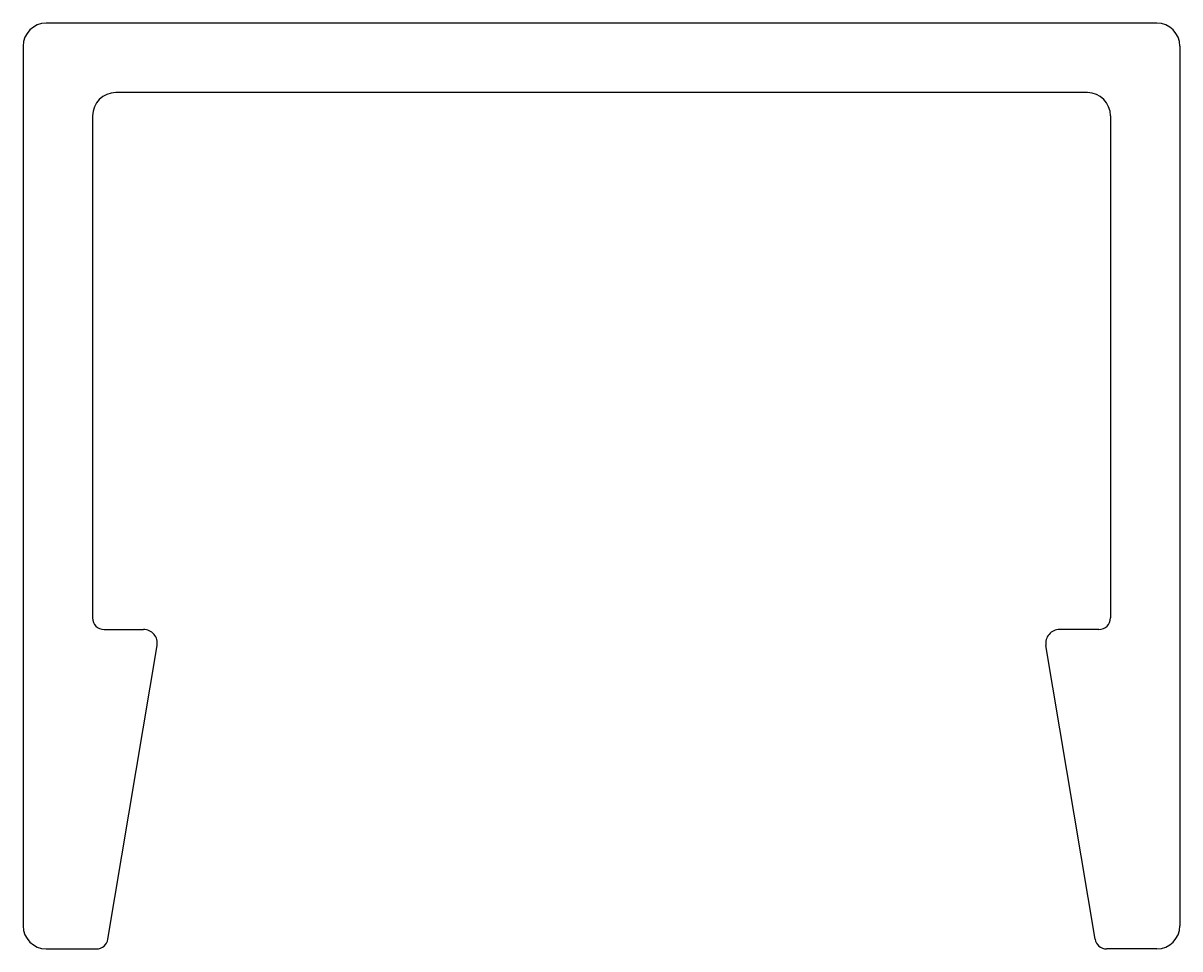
# Model space of a CAD drawing. Extents: x 1186.6 to 1211.6, y 2282.5 to 2302.5.
import ezdxf

# ---------------------------------------------------------------- set-up
doc = ezdxf.new("R2010")
doc.units = 0
doc.layers.get('0').update_dxf_attribs({"linetype": 'CONTINUOUS'})

msp = doc.modelspace()

# ---------------------------------------------------------------- linework, layer by layer
for p, q in [((1211.112, 2302.482), (1187.112, 2302.482)), ((1186.612, 2301.982), (1186.612, 2282.982)), ((1211.612, 2301.982), (1211.612, 2282.982)), ((1209.612, 2300.982), (1188.612, 2300.982)), ((1188.112, 2300.482), (1188.112, 2289.632)), ((1210.112, 2300.482), (1210.112, 2289.632)), ((1188.362, 2289.382), (1189.212, 2289.382)), ((1209.862, 2289.382), (1209.012, 2289.382)), ((1188.445, 2282.693), (1189.508, 2289.035)), ((1209.778, 2282.693), (1208.715, 2289.035)), ((1187.112, 2282.482), (1188.198, 2282.482)), ((1211.112, 2282.482), (1210.025, 2282.482))]:
    msp.add_line(p, q)
for centre, radius, start, end in [((1187.112, 2301.982), 0.5, 90, 180), ((1211.112, 2301.982), 0.5, 0, 90), ((1188.612, 2300.482), 0.5, 90, 180), ((1209.612, 2300.482), 0.5, 0, 90), ((1188.362, 2289.632), 0.25, 180, 270), ((1209.862, 2289.632), 0.25, 270, 0), ((1189.212, 2289.082), 0.3, 350.9421, 90), ((1209.012, 2289.082), 0.3, 90, 189.0579), ((1187.112, 2282.982), 0.5, 180, 270), ((1211.112, 2282.982), 0.5, 270, 0), ((1188.198, 2282.732), 0.25, 270, 350.9421), ((1210.025, 2282.732), 0.25, 189.0579, 270)]:
    msp.add_arc(centre, radius, start, end)

doc.saveas('drawing.dxf')
